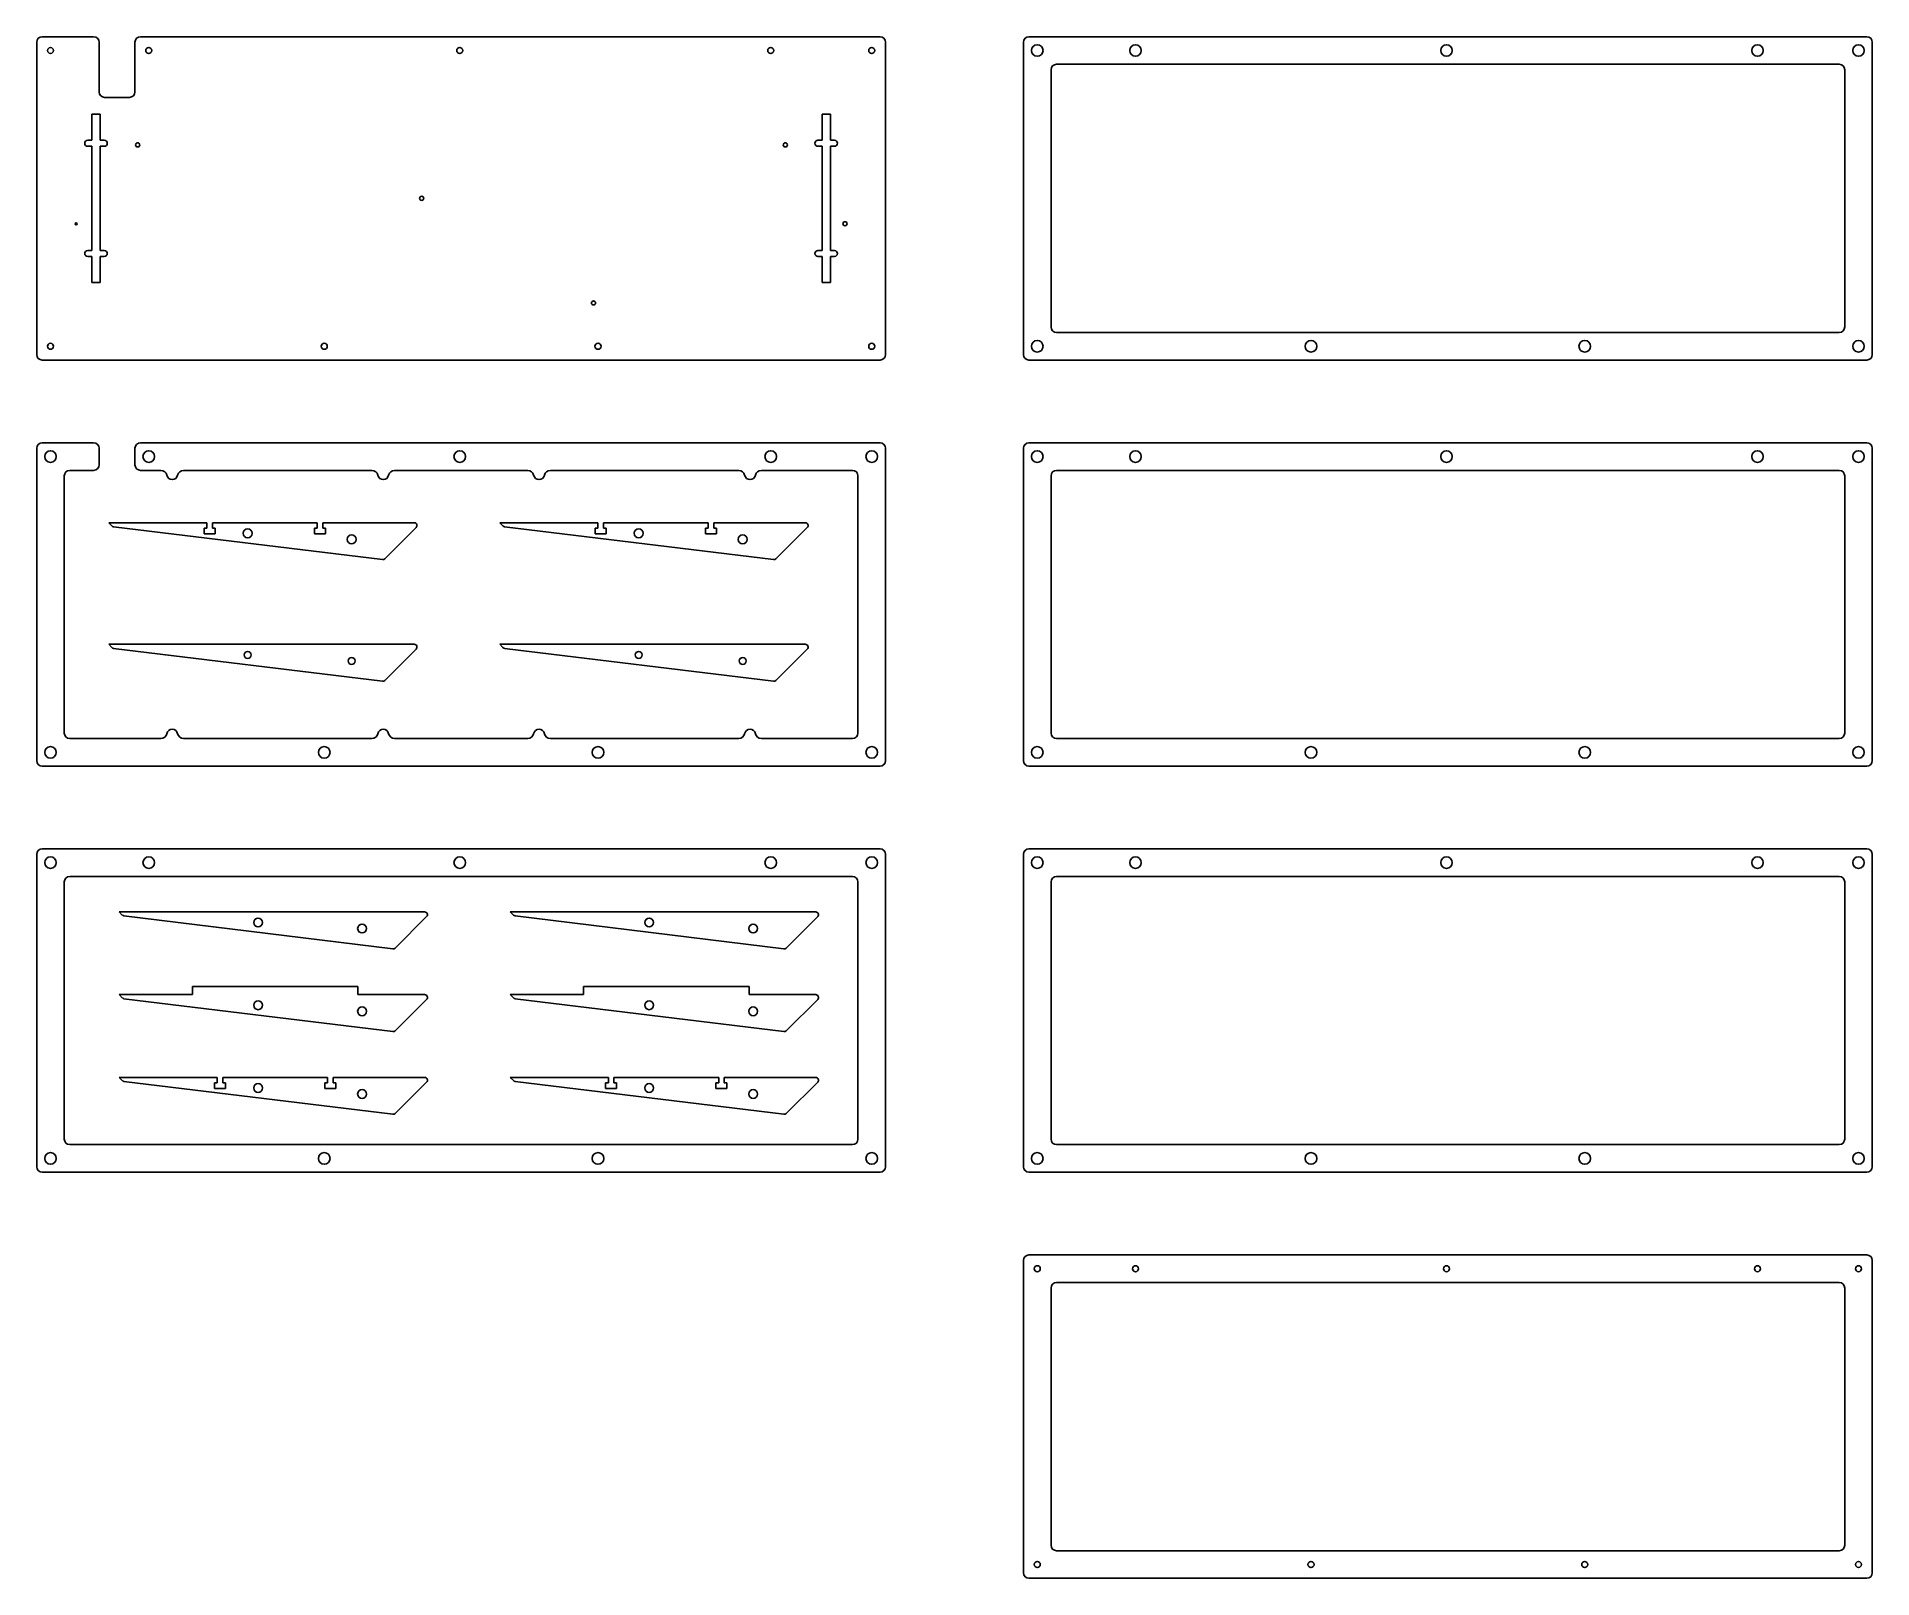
# Model space of a CAD drawing. Header units: millimetres. Extents: x 0 to 666, y 0 to 559.
import ezdxf

# ---------------------------------------------------------------- set-up
doc = ezdxf.new("R2010")
doc.units = ezdxf.units.MM
doc.header["$MEASUREMENT"] = 0

msp = doc.modelspace()

# ---------------------------------------------------------------- linework, layer by layer
for p, q in [((0, 443.75), (0, 557)), ((20.63, 559), (2, 559)), ((22.63, 539), (22.63, 557)), ((35.63, 539), (35.63, 557)), ((305.75, 559), (37.63, 559)), ((307.75, 443.75), (307.75, 557)), ((357.75, 443.75), (357.75, 557)), ((663.5, 559), (359.75, 559)), ((665.5, 443.75), (665.5, 557)), ((367.75, 453.75), (367.75, 547)), ((653.5, 549), (369.75, 549)), ((655.5, 453.75), (655.5, 547)), ((24.63, 537), (33.63, 537)), ((20, 521.48), (20, 530.88)), ((20, 530.88), (23, 530.88)), ((23, 530.88), (23, 521.48)), ((284.75, 521.48), (284.75, 530.88)), ((284.75, 530.88), (287.75, 530.88)), ((287.75, 530.88), (287.75, 521.48)), ((18.5, 521.48), (20, 521.48)), ((18.5, 519.28), (20, 519.28)), ((20, 481.48), (20, 519.28)), ((24.5, 521.48), (23, 521.48)), ((23, 519.28), (23, 481.48)), ((24.5, 519.28), (23, 519.28)), ((283.25, 521.48), (284.75, 521.48)), ((283.25, 519.28), (284.75, 519.28)), ((284.75, 481.48), (284.75, 519.28)), ((289.25, 521.48), (287.75, 521.48)), ((287.75, 519.28), (287.75, 481.48)), ((289.25, 519.28), (287.75, 519.28)), ((18.5, 481.48), (20, 481.48)), ((18.5, 479.28), (20, 479.28)), ((20, 469.88), (20, 479.28)), ((24.5, 481.48), (23, 481.48)), ((23, 479.28), (23, 469.88)), ((24.5, 479.28), (23, 479.28)), ((283.25, 481.48), (284.75, 481.48)), ((283.25, 479.28), (284.75, 479.28)), ((284.75, 469.88), (284.75, 479.28)), ((289.25, 481.48), (287.75, 481.48)), ((287.75, 479.28), (287.75, 469.88)), ((289.25, 479.28), (287.75, 479.28)), ((23, 469.88), (20, 469.88)), ((287.75, 469.88), (284.75, 469.88)), ((369.75, 451.75), (653.5, 451.75)), ((2, 441.75), (305.75, 441.75)), ((359.75, 441.75), (663.5, 441.75)), ((0, 296.5), (0, 409.75)), ((20.63, 411.75), (2, 411.75)), ((22.63, 403.75), (22.63, 409.75)), ((35.63, 403.75), (35.63, 409.75)), ((305.75, 411.75), (37.63, 411.75)), ((307.75, 296.5), (307.75, 409.75)), ((357.75, 296.5), (357.75, 409.75)), ((663.5, 411.75), (359.75, 411.75)), ((665.5, 296.5), (665.5, 409.75)), ((10, 306.5), (10, 399.75)), ((12, 401.75), (20.63, 401.75)), ((37.63, 401.75), (45.03, 401.75)), ((121.53, 401.75), (53.22, 401.75)), ((178.03, 401.75), (129.72, 401.75)), ((254.53, 401.75), (186.22, 401.75)), ((295.75, 401.75), (262.72, 401.75)), ((297.75, 306.5), (297.75, 399.75)), ((367.75, 306.5), (367.75, 399.75)), ((653.5, 401.75), (369.75, 401.75)), ((655.5, 306.5), (655.5, 399.75)), ((26.09, 382.77), (61.69, 382.77)), ((26.09, 382.77), (27.26, 381.6)), ((27.84, 381.31), (125.36, 369.38)), ((60.69, 378.77), (60.69, 380.77)), ((60.69, 380.77), (61.69, 380.77)), ((61.69, 380.77), (61.69, 382.77)), ((63.69, 382.77), (99.63, 382.77)), ((63.69, 380.77), (63.69, 382.77)), ((64.69, 380.77), (63.69, 380.77)), ((64.69, 378.77), (64.69, 380.77)), ((82.69, 382.77), (101.69, 382.77)), ((100.69, 378.77), (100.69, 380.77)), ((100.69, 380.77), (101.69, 380.77)), ((101.69, 380.77), (101.69, 382.77)), ((103.69, 382.77), (136.87, 382.77)), ((103.69, 380.77), (103.69, 382.77)), ((104.69, 380.77), (103.69, 380.77)), ((104.69, 378.77), (104.69, 380.77)), ((137.58, 381.06), (126.19, 369.67)), ((167.87, 382.77), (203.47, 382.77)), ((167.87, 382.77), (169.04, 381.6)), ((169.63, 381.31), (267.15, 369.38)), ((202.47, 378.77), (202.47, 380.77)), ((202.47, 380.77), (203.47, 380.77)), ((203.47, 380.77), (203.47, 382.77)), ((205.47, 382.77), (241.41, 382.77)), ((205.47, 380.77), (205.47, 382.77)), ((206.47, 380.77), (205.47, 380.77)), ((206.47, 378.77), (206.47, 380.77)), ((224.47, 382.77), (243.47, 382.77)), ((242.47, 378.77), (242.47, 380.77)), ((242.47, 380.77), (243.47, 380.77)), ((243.47, 380.77), (243.47, 382.77)), ((245.47, 382.77), (278.66, 382.77)), ((245.47, 380.77), (245.47, 382.77)), ((246.47, 380.77), (245.47, 380.77)), ((246.47, 378.77), (246.47, 380.77)), ((279.36, 381.06), (267.97, 369.67)), ((60.69, 378.77), (64.69, 378.77)), ((100.69, 378.77), (104.69, 378.77)), ((202.47, 378.77), (206.47, 378.77)), ((242.47, 378.77), (246.47, 378.77)), ((26.09, 338.67), (136.87, 338.67)), ((26.09, 338.67), (27.26, 337.5)), ((27.84, 337.21), (125.36, 325.28)), ((137.58, 336.96), (126.19, 325.57)), ((167.87, 338.67), (278.66, 338.67)), ((167.87, 338.67), (169.04, 337.5)), ((169.63, 337.21), (267.15, 325.28)), ((279.36, 336.96), (267.97, 325.57)), ((12, 304.5), (45.03, 304.5)), ((53.22, 304.5), (121.53, 304.5)), ((129.72, 304.5), (178.03, 304.5)), ((186.22, 304.5), (254.53, 304.5)), ((295.75, 304.5), (262.72, 304.5)), ((369.75, 304.5), (653.5, 304.5)), ((2, 294.5), (305.75, 294.5)), ((359.75, 294.5), (663.5, 294.5)), ((0, 149.25), (0, 262.5)), ((305.75, 264.5), (2, 264.5)), ((307.75, 149.25), (307.75, 262.5)), ((357.75, 149.25), (357.75, 262.5)), ((663.5, 264.5), (359.75, 264.5)), ((665.5, 149.25), (665.5, 262.5)), ((295.75, 254.5), (12, 254.5)), ((653.5, 254.5), (369.75, 254.5)), ((10, 159.25), (10, 252.5)), ((297.75, 159.25), (297.75, 252.5)), ((367.75, 159.25), (367.75, 252.5)), ((655.5, 159.25), (655.5, 252.5)), ((29.87, 241.64), (140.65, 241.64)), ((29.87, 241.64), (31.04, 240.47)), ((31.62, 240.18), (129.15, 228.25)), ((141.36, 239.93), (129.97, 228.54)), ((171.65, 241.64), (282.44, 241.64)), ((171.65, 241.64), (172.82, 240.47)), ((173.41, 240.18), (270.93, 228.25)), ((283.15, 239.93), (271.75, 228.54)), ((116.47, 214.64), (56.47, 214.64)), ((56.47, 214.64), (56.47, 211.64)), ((116.47, 211.64), (116.47, 214.64)), ((258.25, 214.64), (198.25, 214.64)), ((198.25, 214.64), (198.25, 211.64)), ((258.25, 211.64), (258.25, 214.64)), ((29.87, 211.64), (56.47, 211.64)), ((29.87, 211.64), (31.04, 210.47)), ((31.62, 210.18), (129.15, 198.25)), ((116.47, 211.64), (140.65, 211.64)), ((141.36, 209.93), (129.97, 198.54)), ((171.65, 211.64), (198.25, 211.64)), ((171.65, 211.64), (172.82, 210.47)), ((173.41, 210.18), (270.93, 198.25)), ((258.25, 211.64), (282.44, 211.64)), ((283.15, 209.93), (271.75, 198.54)), ((29.87, 181.64), (65.47, 181.64)), ((29.87, 181.64), (31.04, 180.47)), ((31.62, 180.18), (129.15, 168.25)), ((65.47, 179.64), (65.47, 181.64)), ((67.47, 181.64), (103.41, 181.64)), ((67.47, 179.64), (67.47, 181.64)), ((86.47, 181.64), (105.47, 181.64)), ((105.47, 179.64), (105.47, 181.64)), ((107.47, 181.64), (140.65, 181.64)), ((107.47, 179.64), (107.47, 181.64)), ((141.36, 179.93), (129.97, 168.54)), ((171.65, 181.64), (207.25, 181.64)), ((171.65, 181.64), (172.82, 180.47)), ((173.41, 180.18), (270.93, 168.25)), ((207.25, 179.64), (207.25, 181.64)), ((209.25, 181.64), (245.19, 181.64)), ((209.25, 179.64), (209.25, 181.64)), ((228.25, 181.64), (247.25, 181.64)), ((247.25, 179.64), (247.25, 181.64)), ((249.25, 181.64), (282.44, 181.64)), ((249.25, 179.64), (249.25, 181.64)), ((283.15, 179.93), (271.75, 168.54)), ((64.47, 177.64), (64.47, 179.64)), ((64.47, 179.64), (65.47, 179.64)), ((64.47, 177.64), (68.47, 177.64)), ((68.47, 179.64), (67.47, 179.64)), ((68.47, 177.64), (68.47, 179.64)), ((104.47, 177.64), (104.47, 179.64)), ((104.47, 179.64), (105.47, 179.64)), ((104.47, 177.64), (108.47, 177.64)), ((108.47, 179.64), (107.47, 179.64)), ((108.47, 177.64), (108.47, 179.64)), ((206.25, 177.64), (206.25, 179.64)), ((206.25, 179.64), (207.25, 179.64)), ((206.25, 177.64), (210.25, 177.64)), ((210.25, 179.64), (209.25, 179.64)), ((210.25, 177.64), (210.25, 179.64)), ((246.25, 177.64), (246.25, 179.64)), ((246.25, 179.64), (247.25, 179.64)), ((246.25, 177.64), (250.25, 177.64)), ((250.25, 179.64), (249.25, 179.64)), ((250.25, 177.64), (250.25, 179.64)), ((12, 157.25), (295.75, 157.25)), ((369.75, 157.25), (653.5, 157.25)), ((2, 147.25), (305.75, 147.25)), ((359.75, 147.25), (663.5, 147.25)), ((357.75, 2), (357.75, 115.25)), ((663.5, 117.25), (359.75, 117.25)), ((665.5, 2), (665.5, 115.25)), ((653.5, 107.25), (369.75, 107.25)), ((367.75, 12), (367.75, 105.25)), ((655.5, 12), (655.5, 105.25)), ((369.75, 10), (653.5, 10)), ((359.75, 0), (663.5, 0))]:
    msp.add_line(p, q)
for centre, radius in [((5, 554), 1.1), ((40.63, 554), 1.1), ((153.38, 554), 1.1), ((266.13, 554), 1.1), ((302.75, 554), 1.1), ((362.75, 554), 2.1), ((398.38, 554), 2.1), ((511.13, 554), 2.1), ((623.88, 554), 2.1), ((660.5, 554), 2.1), ((36.58, 519.77), 0.75), ((271.42, 519.77), 0.75), ((139.58, 500.37), 0.75), ((14.31, 491.17), 0.375), ((293.06, 491.18), 0.75), ((201.87, 462.47), 0.75), ((5, 446.75), 1.1), ((104.25, 446.75), 1.1), ((203.5, 446.75), 1.1), ((302.75, 446.75), 1.1), ((362.75, 446.75), 2.1), ((462, 446.75), 2.1), ((561.25, 446.75), 2.1), ((660.5, 446.75), 2.1), ((5, 406.75), 2.1), ((40.63, 406.75), 2.1), ((153.38, 406.75), 2.1), ((266.13, 406.75), 2.1), ((302.75, 406.75), 2.1), ((362.75, 406.75), 2.1), ((398.38, 406.75), 2.1), ((511.13, 406.75), 2.1), ((623.88, 406.75), 2.1), ((660.5, 406.75), 2.1), ((76.48, 378.92), 1.6), ((218.26, 378.92), 1.6), ((114.17, 376.73), 1.6), ((255.96, 376.73), 1.6), ((76.48, 334.82), 1.25), ((114.17, 332.63), 1.25), ((218.26, 334.82), 1.25), ((255.96, 332.63), 1.25), ((5, 299.5), 2.1), ((104.25, 299.5), 2.1), ((203.5, 299.5), 2.1), ((302.75, 299.5), 2.1), ((362.75, 299.5), 2.1), ((462, 299.5), 2.1), ((561.25, 299.5), 2.1), ((660.5, 299.5), 2.1), ((5, 259.5), 2.1), ((40.63, 259.5), 2.1), ((153.38, 259.5), 2.1), ((266.13, 259.5), 2.1), ((302.75, 259.5), 2.1), ((362.75, 259.5), 2.1), ((398.38, 259.5), 2.1), ((511.13, 259.5), 2.1), ((623.88, 259.5), 2.1), ((660.5, 259.5), 2.1), ((80.26, 237.79), 1.6), ((117.96, 235.6), 1.6), ((222.05, 237.79), 1.6), ((259.74, 235.6), 1.6), ((80.26, 207.79), 1.6), ((117.96, 205.6), 1.6), ((222.05, 207.79), 1.6), ((259.74, 205.6), 1.6), ((80.26, 177.79), 1.6), ((117.96, 175.6), 1.6), ((222.05, 177.79), 1.6), ((259.74, 175.6), 1.6), ((5, 152.25), 2.1), ((104.25, 152.25), 2.1), ((203.5, 152.25), 2.1), ((302.75, 152.25), 2.1), ((362.75, 152.25), 2.1), ((462, 152.25), 2.1), ((561.25, 152.25), 2.1), ((660.5, 152.25), 2.1), ((362.75, 112.25), 1.1), ((398.38, 112.25), 1.1), ((511.13, 112.25), 1.1), ((623.88, 112.25), 1.1), ((660.5, 112.25), 1.1), ((362.75, 5), 1.1), ((462, 5), 1.1), ((561.25, 5), 1.1), ((660.5, 5), 1.1)]:
    msp.add_circle(centre, radius)
for centre, radius, start, end in [((2, 557), 2, 90, 180), ((20.63, 557), 2, 0, 90), ((37.63, 557), 2, 90, 180), ((305.75, 557), 2, 0, 90), ((359.75, 557), 2, 90, 180), ((663.5, 557), 2, 0, 90), ((369.75, 547), 2, 90, 180), ((653.5, 547), 2, 0, 90), ((24.63, 539), 2, 180, 270), ((33.63, 539), 2, 270, 0), ((18.5, 520.38), 1.1, 90, 270), ((24.5, 520.38), 1.1, 270, 90), ((283.25, 520.38), 1.1, 90, 270), ((289.25, 520.38), 1.1, 270, 90), ((18.5, 480.38), 1.1, 90, 270), ((24.5, 480.38), 1.1, 270, 90), ((283.25, 480.38), 1.1, 90, 270), ((289.25, 480.38), 1.1, 270, 90), ((369.75, 453.75), 2, 180, 270), ((653.5, 453.75), 2, 270, 0), ((2, 443.75), 2, 180, 270), ((305.75, 443.75), 2, 270, 0), ((359.75, 443.75), 2, 180, 270), ((663.5, 443.75), 2, 270, 0), ((2, 409.75), 2, 90, 180), ((20.63, 409.75), 2, 360, 90), ((37.63, 409.75), 2, 90, 180), ((305.75, 409.75), 2, 0, 90), ((359.75, 409.75), 2, 90, 180), ((663.5, 409.75), 2, 0, 90), ((12, 399.75), 2, 90, 180), ((20.63, 403.75), 2, 270, 360), ((37.63, 403.75), 2, 180, 270), ((45.03, 399.58), 2.17, 11.04715, 90), ((49.13, 400.38), 2, 191.04715, 348.95285), ((53.22, 399.58), 2.17, 90, 168.95285), ((121.53, 399.58), 2.17, 11.04715, 90), ((125.63, 400.38), 2, 191.04715, 348.95285), ((129.72, 399.58), 2.17, 90, 168.95285), ((178.03, 399.58), 2.17, 11.04715, 90), ((182.13, 400.38), 2, 191.04715, 348.95285), ((186.22, 399.58), 2.17, 90, 168.95285), ((254.53, 399.58), 2.17, 11.04715, 90), ((258.63, 400.38), 2, 191.04715, 348.95285), ((262.72, 399.58), 2.17, 90, 168.95285), ((295.75, 399.75), 2, 0, 90), ((369.75, 399.75), 2, 90, 180), ((653.5, 399.75), 2, 0, 90), ((27.96, 382.31), 1, 225, 263.02568), ((136.87, 381.77), 1, 315, 90), ((169.75, 382.31), 1, 225, 263.02568), ((278.66, 381.77), 1, 315, 90), ((125.48, 370.38), 1, 263.38654, 315), ((267.26, 370.38), 1, 263.38654, 315), ((27.96, 338.21), 1, 225, 263.02568), ((136.87, 337.67), 1, 315, 90), ((169.75, 338.21), 1, 225, 263.02568), ((278.66, 337.67), 1, 315, 90), ((125.48, 326.28), 1, 263.38654, 315), ((267.26, 326.28), 1, 263.38654, 315), ((12, 306.5), 2, 180, 270), ((45.03, 306.68), 2.17, 270, 348.95285), ((49.13, 305.88), 2, 11.04715, 168.95285), ((53.22, 306.68), 2.17, 191.04715, 270), ((121.53, 306.68), 2.17, 270, 348.95285), ((125.63, 305.88), 2, 11.04715, 168.95285), ((129.72, 306.68), 2.17, 191.04715, 270), ((178.03, 306.68), 2.17, 270, 348.95285), ((182.13, 305.88), 2, 11.04715, 168.95285), ((186.22, 306.68), 2.17, 191.04715, 270), ((254.53, 306.68), 2.17, 270, 348.95285), ((254.53, 306.68), 2.17, 270, 348.95285), ((258.63, 305.88), 2, 11.04715, 168.95285), ((258.63, 305.88), 2, 11.04715, 168.95285), ((262.72, 306.68), 2.17, 191.04715, 270), ((262.72, 306.68), 2.17, 191.04715, 270), ((295.75, 306.5), 2, 270, 0), ((369.75, 306.5), 2, 180, 270), ((653.5, 306.5), 2, 270, 0), ((2, 296.5), 2, 180, 270), ((305.75, 296.5), 2, 270, 0), ((359.75, 296.5), 2, 180, 270), ((663.5, 296.5), 2, 270, 0), ((2, 262.5), 2, 90, 180), ((305.75, 262.5), 2, 0, 90), ((359.75, 262.5), 2, 90, 180), ((663.5, 262.5), 2, 0, 90), ((12, 252.5), 2, 90, 180), ((295.75, 252.5), 2, 0, 90), ((369.75, 252.5), 2, 90, 180), ((653.5, 252.5), 2, 0, 90), ((31.75, 241.18), 1, 225, 263.02568), ((140.65, 240.64), 1, 315, 90), ((173.53, 241.18), 1, 225, 263.02568), ((282.44, 240.64), 1, 315, 90), ((129.26, 229.25), 1, 263.38654, 315), ((271.05, 229.25), 1, 263.38654, 315), ((31.75, 211.18), 1, 225, 263.02568), ((140.65, 210.64), 1, 315, 90), ((173.53, 211.18), 1, 225, 263.02568), ((282.44, 210.64), 1, 315, 90), ((129.26, 199.25), 1, 263.38654, 315), ((271.05, 199.25), 1, 263.38654, 315), ((31.75, 181.18), 1, 225, 263.02568), ((140.65, 180.64), 1, 315, 90), ((173.53, 181.18), 1, 225, 263.02568), ((282.44, 180.64), 1, 315, 90), ((129.26, 169.25), 1, 263.38654, 315), ((271.05, 169.25), 1, 263.38654, 315), ((12, 159.25), 2, 180, 270), ((295.75, 159.25), 2, 270, 0), ((369.75, 159.25), 2, 180, 270), ((653.5, 159.25), 2, 270, 0), ((2, 149.25), 2, 180, 270), ((305.75, 149.25), 2, 270, 0), ((359.75, 149.25), 2, 180, 270), ((663.5, 149.25), 2, 270, 0), ((359.75, 115.25), 2, 90, 180), ((663.5, 115.25), 2, 0, 90), ((369.75, 105.25), 2, 90, 180), ((653.5, 105.25), 2, 0, 90), ((369.75, 12), 2, 180, 270), ((653.5, 12), 2, 270, 0), ((359.75, 2), 2, 180, 270), ((663.5, 2), 2, 270, 0)]:
    msp.add_arc(centre, radius, start, end)

doc.saveas('drawing.dxf')
